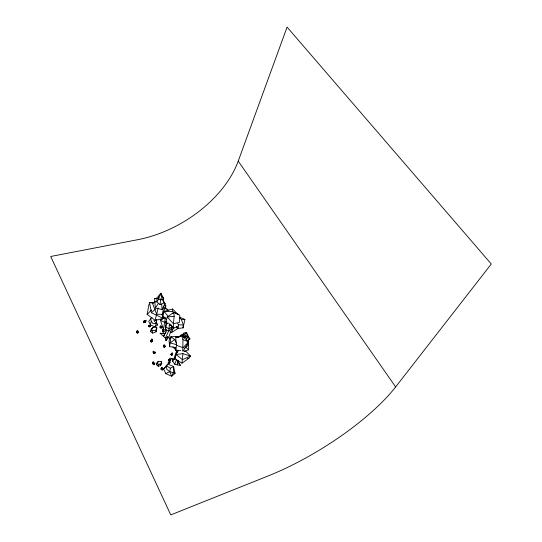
<?xml version="1.0" encoding="UTF-8"?>
<svg xmlns="http://www.w3.org/2000/svg" width="542" height="542" viewBox="0 0 542 542"><rect width="100%" height="100%" fill="white"/><g stroke="black" fill="none" stroke-linecap="round" stroke-linejoin="round"><path stroke-width="0.81" d="M178.169 350.925L175.926 350.417L176.441 345.22L175.716 337.612L181.529 335.532L182.972 339.671L182.715 351.108M172.539 309.042L177.932 314.333L172.525 311.555L172.539 309.042L164.151 311.406L162.925 316.142L166.536 319.414M151.936 317.409L148.671 321.386L150.358 324.854L154.992 326.887L156.455 323.371L156.509 319.428M148.867 325.688L148.833 326.65L149.91 326.785L149.294 325.728L148.833 326.65L148.935 325.247L149.91 326.785L148.935 325.247M168.623 323.079L166.462 323.554L165.33 326.101L165.635 329.76L168.806 330.999L169.429 323.594M176.672 326.609L178.23 328.411L183.047 327.89L183.135 325.383M153.942 363.018L153.298 361.839L153.203 364.204L154.057 362.991L154.7 363.797L154.179 364.583L153.088 363.987M163.223 298.771L164.111 302.883L160.107 304.665L156.76 301.88L156.956 297.307L158.332 296.901M178.23 328.411L178.406 324.753L177.613 323.445M168.725 362.435L168.664 363.689L169.653 363.391L169.429 362.808L168.664 363.689L168.128 362.7L168.725 362.435L169.653 363.391L169.334 363.248M171.407 353.953L171.34 355.2L172.288 354.854L172.132 354.285L171.34 355.2L170.744 354.244L171.407 353.953L172.288 354.854L170.744 354.244M169.389 359.244L169.28 361.25L168.386 360.606L169.389 359.244L168.386 360.606L169.206 359.915L169.28 361.25L168.853 359.888L170.242 358.018M137.729 332.077L137.675 333.127L136.516 332.72L137.729 332.077L137.675 333.127L138.617 331.914L136.516 332.72M186.373 338.52L187.667 337.883L187.871 334.841M183.216 350.857L185.73 351.135L190.466 356.006L182.41 359.685L176.089 354.468L182.884 353.648L182.024 363.174L174.883 358.926L176.001 354.387L178.196 350.301L176.089 354.468L174.883 358.926M156.116 331.812L156.862 327.842L155.107 327.043L153.095 327.443L151.265 328.872L150.419 331.575L152.675 333.1L156.116 331.812L155.608 330.437L156.862 327.842M167.763 323.798L165.805 322.334L167.234 317.07L173.772 312.233L174.178 316.203L173.413 323.723L173.63 328.188L177.193 326.467M161.306 327.117L161.191 328.154L160.059 327.761L161.306 327.117L161.191 328.154L162.173 326.955L160.059 327.761M151.828 339.983L151.956 338.804L150.764 340.823L152.248 341.535L152.512 339.509L150.764 340.823L151.767 340.572L152.248 341.535M160.107 304.665L160.757 298.635M155.229 301.338L152.438 303.174L156.679 314.224L162.566 314.38L163.508 305.973M163.325 330.471L163.128 332.151L164.016 331.758L164.016 330.911L163.128 332.151L162.465 331.27L163.325 330.471L164.016 331.758L162.465 331.27M164.666 346.223L164.551 347.239L163.393 346.839L164.666 346.223L164.551 347.239L165.554 346.053L163.393 346.839M162.376 369.068L162.261 370.057L161.076 369.651L163.284 368.892L162.261 370.057L162.566 369.177L161.076 369.651M177.762 360.139L177.207 364.888L180.35 365.349L178.176 361.439L177.207 364.888L174.748 364.224L172.837 361.48L171.658 358.641L174.565 359.692M165.635 329.76L166.462 323.554M166.421 330.573L163.501 329.407L165.398 317.497M183.047 327.89L184.944 319.434L179.7 317.273M175.716 347.463L169.605 346.663L171.021 336.758L176.042 336.487M183.311 335.139L183.697 332.991L186.651 332.625L187.81 335.356L185.35 336.86L183.311 335.139L186.651 332.625L185.35 336.86M165.832 373.614L169.727 371.595L170.357 368.214L173.636 366.541L175.052 373.445L171.746 376.223L165.832 373.614L163.616 369L167.708 364.048L173.636 366.541L173.305 372.774L171.746 376.223L169.727 371.595L166.909 369.468L166.225 365.674L170.357 368.214M164.687 318.059L155.208 320.41L147.126 314.326L149.07 304.028M149.646 326.772L150.635 324.719L150.568 326.257L149.646 326.772L150.256 325.275L150.568 326.257L149.89 325.512L150.256 325.275M155.208 320.41L156.374 314.922M172.065 354.956L172.417 353.384L171.448 353.621L172.065 354.956L172.37 352.679L171.448 353.621M156.679 314.224L158.142 307.883M170.195 360.83L170.683 358.811L168.853 359.888L170.195 360.83L169.917 359.793M169.422 363.479L169.809 361.907L168.894 362.103L169.903 362.584L169.416 363.465M178.176 361.439L178.006 362.117L178.433 360.552M150.358 324.854L151.252 321.331L150.676 318.662M172.837 361.48L176.963 350.261M156.367 364.671L156.95 362.612L158.305 361.297L161.252 361.643L161.814 363.384L160.683 365.626L158.237 366.25L156.367 364.671L157.526 363.377L158.305 361.297M184.388 337.666L184.998 335.539M176.211 353.106L177.098 350.057M155.012 352.673L154.755 353.54L153.569 353.181L154.517 352.056L155.012 352.673L155.351 352.022L154.755 353.54L154.517 352.056M154.7 363.797L154.904 363.126L154.179 364.583L154.057 362.991M166.245 331.812L164.917 333.716L160.168 333.222L165.412 338.174L165.94 340.667L168.745 337.327L172.315 327.063M152.79 363.289L152.749 362.117L153.203 364.204L152.79 363.289L153.298 361.839M163.223 329.272L162.451 331.48L162.498 329.204L162.573 330.627L163.745 330.871L163.223 329.272L162.722 331.358M170.073 332.022L171.536 332.605L172.6 329.638L174.009 327.924M158.569 299.428L160.791 293.269L163.738 298.324L162.234 299.821L158.569 299.428L158.339 296.264L160.791 293.269L161.15 294.733M238.229 161.109L287.084 27.1L491.289 264.015L395.64 386.927A123.59 38.401 -31.6 0 1 268.236 475.917L170.764 514.9L50.711 256.481L137.688 239.706A98.956 63.258 -30.8 0 0 238.229 161.109L395.64 386.927M167.227 365.349L167.708 364.048M174.748 364.224L176.441 359.78M162.566 314.38L165.886 305.864L164.314 304.048M165.94 340.667L167.627 336.792L168.745 337.327M168.799 330.586L165.412 338.174L167.627 336.792M166.753 329.611L163.718 336.189L164.917 333.716M144.633 320.586L143.752 322.395L143.589 321.521L143.935 320.871L143.752 322.395L144.761 321.501L144.633 320.586L143.589 321.521M171.767 328.344L172.437 326.975M157.112 298.547L154.612 298.432L155.337 307.992L162.051 309.536L165.168 303.777L163.25 301.318M145.94 321.027L144.816 322.68L144.531 321.379L146.116 320.214L145.446 321.928L144.531 321.379L145.94 321.027L144.816 322.68M151.001 340.749L151.462 342.083L151.32 340.81L150.473 341.589L151.353 340.125L151.462 342.083L150.473 341.589L151.353 340.125M136.448 331.819L137.234 330.518L137.932 332.51L136.448 331.819L137.844 331.04L137.932 332.51M183.481 350.572L188.65 341.826L181.529 335.532M160.771 325.586L159.971 326.873L161.435 327.558L161.38 326.101L159.971 326.873L160.94 326.623M163.305 345.918L164.741 345.159L164.795 346.616L163.305 345.918L164.124 344.631M170.683 338.032L169.714 338.296L170.534 337.009M153.582 302.741L149.538 302.619L151.414 312.741L162.952 318.289L163.84 316.935M156.76 301.88L158.616 299.109M172.83 313.642L173.772 312.233L179.788 315.22L179.504 322.341L173.413 323.723L167.234 317.07L174.178 316.203M155.337 307.992L158.393 303.452M182.024 363.174L188.894 358.201L190.466 356.006L182.884 353.648M137.451 331.562L137.844 331.04M166.834 321.155L165.805 322.334L167.248 323.079M187.864 341.128L189.971 338.736L187.667 336.548M164.287 345.647L164.741 345.159M168.894 362.103L169.809 361.189L169.903 362.584L169.809 361.907M147.126 314.326L151.584 309.929M168.806 330.999L171.658 328.181L172.41 326.508L170.364 324.116M161.997 368.391L162.458 367.943L162.512 369.4L160.981 368.682L161.821 367.395L161.997 368.391L160.981 368.682L162.458 367.943M151.414 312.741L155.391 309.096M153.095 327.443L151.787 328.635L152.675 333.1M163.616 369L165.303 367.496M163.501 329.407L160.432 320.268L163.298 317.815M183.948 333.405L180.513 336.121L183.921 334.522M184.395 348.343L188.264 345.288L187.552 342.91M154.992 326.887L157.634 324.875L156.923 323.391M176.401 342.991L174.727 339.604L170.202 342.795L176.604 344.78M157.526 363.377L158.217 364.271L160.012 364.129L161.326 363.221L161.252 361.643M185.865 333.167L186.651 332.625M150.419 331.575L152.18 330.43L155.608 330.437M171.536 332.605L177.451 328.77L176.794 326.541M187.092 340.661L189.768 338.987L187.722 335.884M161.157 319.848L162.607 319.014M169.714 338.296L171.15 337.53M160.432 320.268L164.788 322.443L166.292 321.752M152.438 303.174L155.324 301.982M184.219 351.473L188.636 349.82L188.548 342.707M179.89 336.386L177.532 337.239L179.985 336.751M153.569 353.181L153.101 352.557L153.129 351.473L153.738 353.37L153.508 351.087L154.091 352.063M187.39 358.648L188.894 358.201M183.697 334.516L180.276 335.383L182.762 335.105M157.634 324.875L156.455 323.371L153.162 323.737L151.252 321.331M178.277 336.921L175.811 337.036L178.183 337.3M172.525 311.555L164.151 311.406L168.061 316.304M179.443 317.72L181.299 319.326L184.944 319.434M178.406 324.753L183.42 324.99L181.299 319.326M149.538 302.619L153.555 303.046M179.029 350.389L180.703 350.579M154.612 298.432L157.736 298.791M160.168 333.222L164.795 333.899M169.727 371.595L175.052 373.445L174.348 371.961M182.972 339.671L188.65 341.826L182.952 347.754L176.441 345.22M171.658 358.641L173.86 359.583M164.273 308.046L168.298 310.18L165.127 307.395M169.599 324.943L172.41 326.508L168.887 328.77L165.954 327.104M172.329 327.212L173.63 328.188L172.702 327.104M174.727 339.604L171.021 336.758L169.07 340.444L169.605 346.663M187.43 336.9L189.768 338.987M185.554 347.056L188.636 349.82M164.788 322.443L166.59 324.102M171.394 328.533L172.6 329.638M164.693 304.726L165.886 305.864M162.072 296.725L163.738 298.324M172.844 346.894L176.794 351.04M164.118 302.646L165.168 303.777M153.887 320.593L156.455 323.371M178.474 362.761L180.35 365.349M187.356 344.001L188.264 345.288M186.699 335.986L187.667 337.883M162.37 299.286L164.111 302.883M160.012 364.129L160.683 365.626M176.597 326.42L177.451 328.77M174.985 347.388L175.926 350.417M161.977 314.346L162.952 318.289M160.791 293.269L162.234 299.821M183.623 337.944L183.345 336.521L186.448 337.93L186.523 340.898M165.127 306.765L165.303 308.445M172.417 353.384L172.471 354.048M161.699 304.082L162.051 309.536M158.217 364.271L158.237 366.25"/></g></svg>
